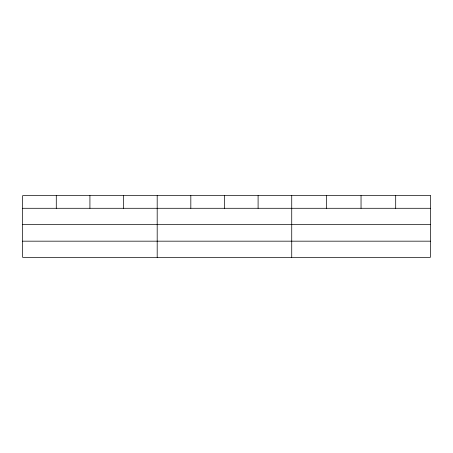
<?xml version="1.0" encoding="UTF-8"?>
<svg xmlns="http://www.w3.org/2000/svg" width="453" height="453" viewBox="0 0 453 453"><rect width="100%" height="100%" fill="white"/><g stroke="black" fill="none" stroke-linecap="round" stroke-linejoin="round"><path stroke-width="0.68" d="M22.65 208.289L430.35 208.289M22.65 224.484L430.35 224.484M22.65 241.172L430.35 241.172M395.695 195.634L395.695 208.289M361.041 195.634L361.041 208.289M326.387 195.634L326.387 208.289M291.732 195.634L291.732 257.366M258.097 195.634L258.097 208.289M224.462 195.634L224.462 208.289M190.826 195.634L190.826 208.289M157.191 195.634L157.191 257.366M123.556 195.634L123.556 208.289M89.921 195.634L89.921 208.289M56.285 195.634L56.285 208.289M430.35 195.634L22.65 195.634L22.65 257.366L430.35 257.366L430.35 195.634"/></g></svg>
